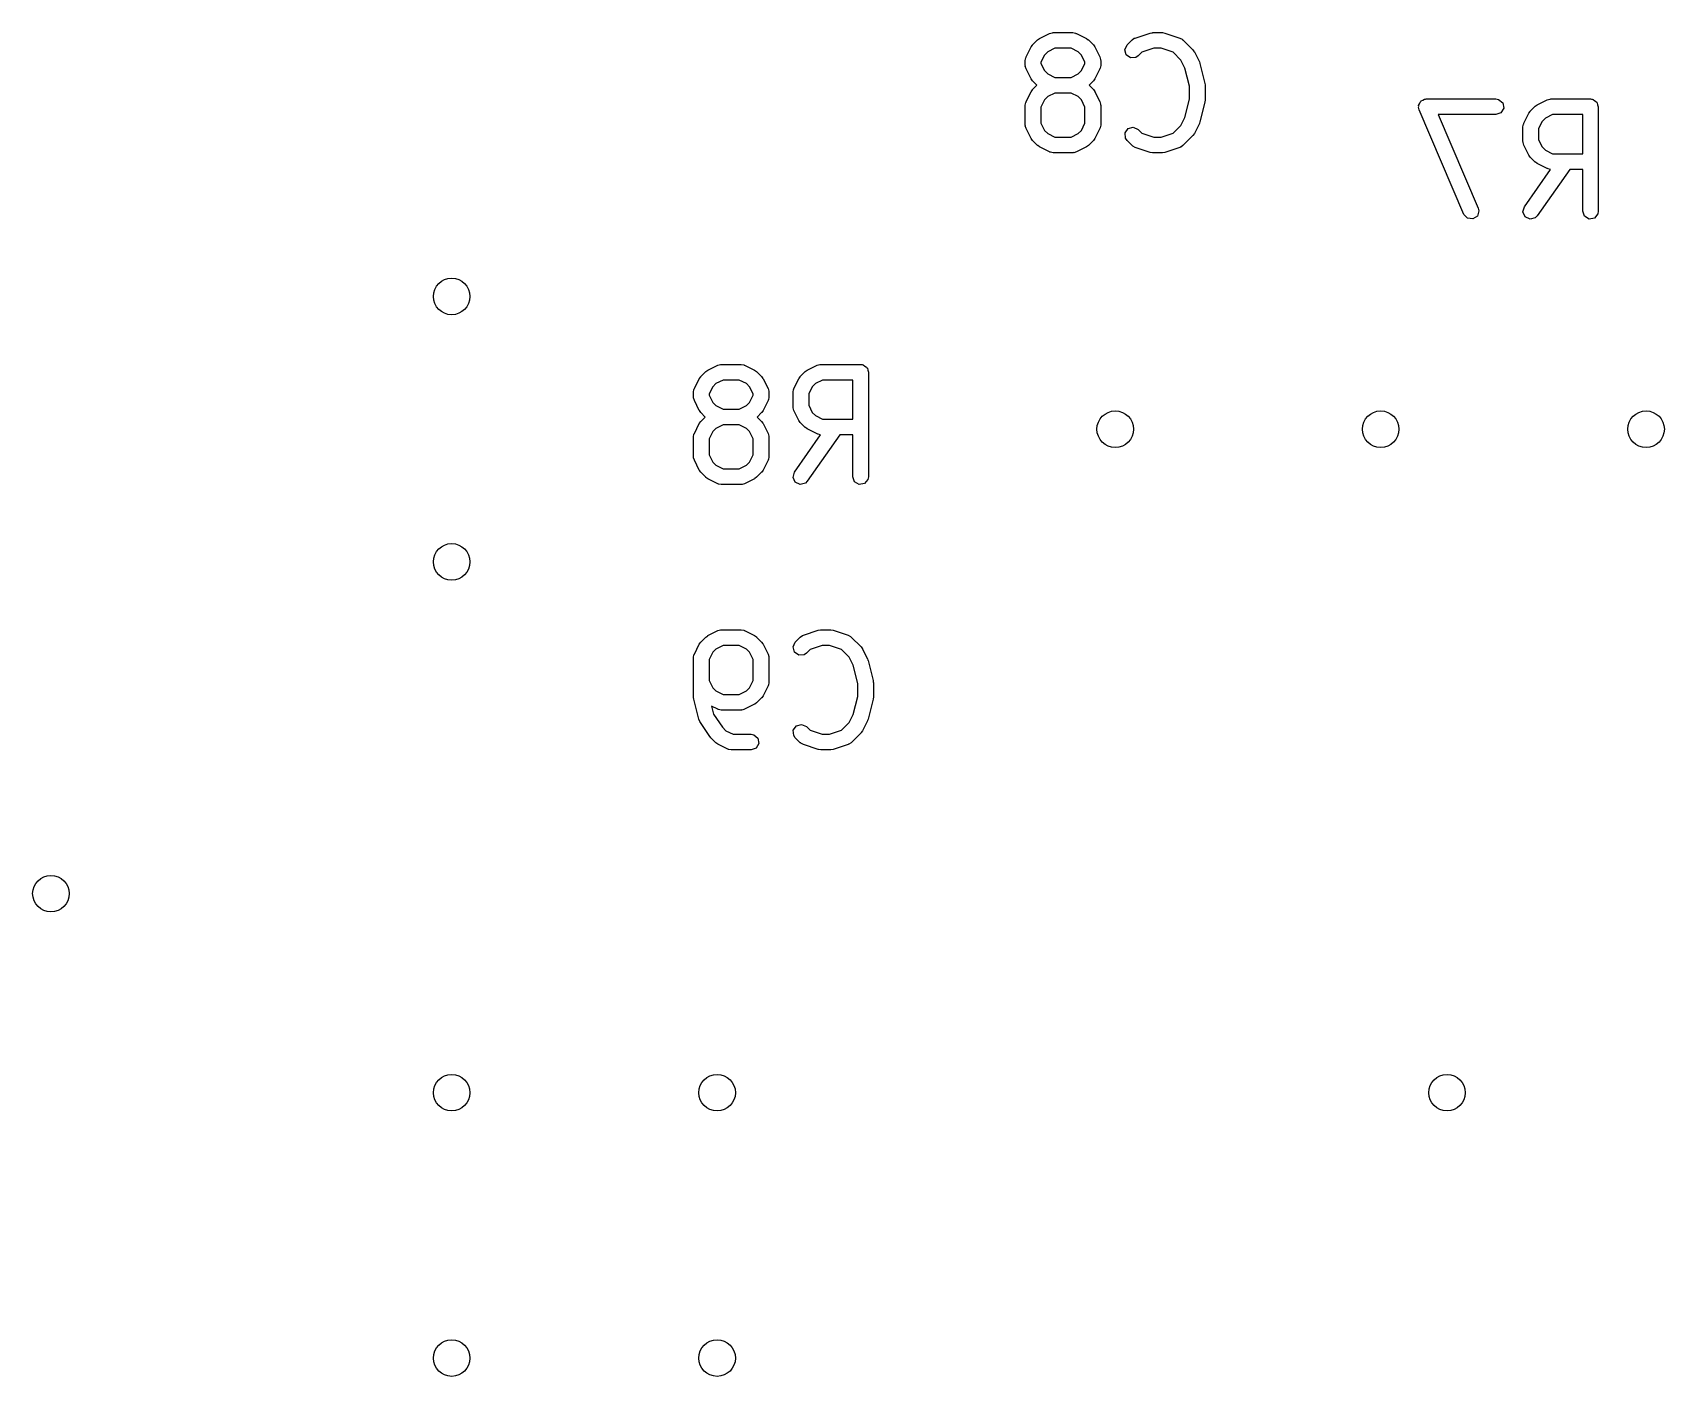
# Model space of a CAD drawing. Extents: x 0.07 to 2.32, y 0.09 to 1.51.
# Drawn here: x 1.667 to 2.282, y 0.093 to 0.599 of the extents above; entities that cross this region are included whole.
import ezdxf

# ---------------------------------------------------------------- set-up
doc = ezdxf.new("R2010")
doc.units = 0
doc.header["$MEASUREMENT"] = 0
doc.layers.add('BLACK', color=7, linetype='CONTINUOUS')

msp = doc.modelspace()

# ---------------------------------------------------------------- linework, layer by layer
at = {"layer": 'BLACK', "linetype": 'CONTINUOUS'}
for p, q in [((2.04385, 0.5948), (2.04573, 0.59668)), ((2.04573, 0.59668), (2.04645, 0.59718)), ((2.04645, 0.59718), (2.0465, 0.59723)), ((2.0465, 0.59723), (2.05024, 0.5991)), ((2.05024, 0.5991), (2.05123, 0.5994)), ((2.05123, 0.5994), (2.0514, 0.59936)), ((2.0514, 0.59936), (2.05157, 0.59942)), ((2.05157, 0.59942), (2.05906, 0.59942)), ((2.05906, 0.59942), (2.06007, 0.59924)), ((2.06007, 0.59924), (2.06021, 0.59912)), ((2.06021, 0.59912), (2.06038, 0.5991)), ((2.06038, 0.5991), (2.06413, 0.59723)), ((2.06413, 0.59723), (2.06484, 0.5967)), ((2.06484, 0.5967), (2.0649, 0.59668)), ((2.0649, 0.59668), (2.06678, 0.5948)), ((2.07947, 0.5948), (2.08135, 0.59668)), ((2.08135, 0.59668), (2.08219, 0.59727)), ((2.08219, 0.59727), (2.08236, 0.59728)), ((2.08236, 0.59728), (2.0825, 0.59739)), ((2.0825, 0.59739), (2.08813, 0.59926)), ((2.08813, 0.59926), (2.089, 0.59939)), ((2.089, 0.59939), (2.08906, 0.59942)), ((2.08906, 0.59942), (2.09281, 0.59942)), ((2.09281, 0.59942), (2.09368, 0.59926)), ((2.09368, 0.59926), (2.09374, 0.59926)), ((2.09374, 0.59926), (2.09937, 0.59739)), ((2.09937, 0.59739), (2.10027, 0.5969)), ((2.10027, 0.5969), (2.10036, 0.59675)), ((2.10036, 0.59675), (2.10052, 0.59668)), ((2.10052, 0.59668), (2.10427, 0.59293)), ((2.04141, 0.59011), (2.04143, 0.59029)), ((2.04143, 0.59029), (2.0433, 0.59403)), ((2.0433, 0.59403), (2.04383, 0.59474)), ((2.04383, 0.59474), (2.04385, 0.5948)), ((2.04837, 0.59097), (2.04702, 0.58827)), ((2.04956, 0.59216), (2.04837, 0.59097)), ((2.05226, 0.59351), (2.04956, 0.59216)), ((2.05837, 0.59351), (2.05226, 0.59351)), ((2.06106, 0.59216), (2.05837, 0.59351)), ((2.06226, 0.59097), (2.06106, 0.59216)), ((2.06361, 0.58827), (2.06226, 0.59097)), ((2.06678, 0.5948), (2.06728, 0.59408)), ((2.06728, 0.59408), (2.06733, 0.59403)), ((2.06733, 0.59403), (2.0692, 0.59029)), ((2.0692, 0.59029), (2.0695, 0.5893)), ((2.07862, 0.59297), (2.07947, 0.5948)), ((2.07914, 0.59102), (2.07862, 0.59297)), ((2.0808, 0.58986), (2.07914, 0.59102)), ((2.08365, 0.59063), (2.08281, 0.59004)), ((2.08503, 0.59201), (2.08365, 0.59063)), ((2.08954, 0.59351), (2.08503, 0.59201)), ((2.09233, 0.59351), (2.08954, 0.59351)), ((2.09684, 0.59201), (2.09233, 0.59351)), ((2.09976, 0.58909), (2.09684, 0.59201)), ((2.10427, 0.59293), (2.10478, 0.5922)), ((2.10478, 0.5922), (2.10483, 0.59216)), ((2.10483, 0.59216), (2.1067, 0.58841)), ((2.04111, 0.58896), (2.04129, 0.58997)), ((2.04111, 0.58709), (2.04111, 0.58896)), ((2.04117, 0.58692), (2.04111, 0.58709)), ((2.04113, 0.58675), (2.04117, 0.58692)), ((2.04143, 0.58577), (2.04113, 0.58675)), ((2.04129, 0.58997), (2.04141, 0.59011)), ((2.0433, 0.58202), (2.04143, 0.58577)), ((2.04702, 0.58827), (2.04702, 0.58779)), ((2.04702, 0.58779), (2.04837, 0.58509)), ((2.04837, 0.58509), (2.04956, 0.58389)), ((2.06106, 0.58389), (2.06226, 0.58509)), ((2.06226, 0.58509), (2.06361, 0.58779)), ((2.06361, 0.58779), (2.06361, 0.58827)), ((2.0692, 0.58577), (2.06733, 0.58202)), ((2.06922, 0.58594), (2.0692, 0.58577)), ((2.06934, 0.58608), (2.06922, 0.58594)), ((2.06952, 0.58709), (2.06934, 0.58608)), ((2.0695, 0.5893), (2.06946, 0.58913)), ((2.06946, 0.58913), (2.06952, 0.58896)), ((2.06952, 0.58896), (2.06952, 0.58709)), ((2.08281, 0.59004), (2.0808, 0.58986)), ((2.10127, 0.58606), (2.09976, 0.58909)), ((2.10298, 0.57923), (2.10127, 0.58606)), ((2.1067, 0.58841), (2.10685, 0.58792)), ((2.10685, 0.58792), (2.10692, 0.58781)), ((2.10692, 0.58781), (2.1088, 0.58031)), ((2.04335, 0.58198), (2.0433, 0.58202)), ((2.04385, 0.58125), (2.04335, 0.58198)), ((2.04383, 0.57787), (2.04385, 0.57793)), ((2.04551, 0.57959), (2.04385, 0.58125)), ((2.04385, 0.57793), (2.04551, 0.57959)), ((2.04956, 0.58389), (2.05226, 0.58254)), ((2.05226, 0.58254), (2.05837, 0.58254)), ((2.05837, 0.58254), (2.06106, 0.58389)), ((2.06678, 0.58125), (2.06512, 0.57959)), ((2.06512, 0.57959), (2.06678, 0.57793)), ((2.0668, 0.58131), (2.06678, 0.58125)), ((2.06678, 0.57793), (2.06728, 0.57721)), ((2.06733, 0.58202), (2.0668, 0.58131)), ((2.10298, 0.57433), (2.10298, 0.57923)), ((2.1088, 0.58031), (2.10884, 0.57972)), ((2.10884, 0.57972), (2.10889, 0.57959)), ((2.10889, 0.57959), (2.10889, 0.57397)), ((2.04111, 0.57209), (2.04129, 0.5731)), ((2.04111, 0.56459), (2.04111, 0.57209)), ((2.04129, 0.5731), (2.04141, 0.57324)), ((2.04141, 0.57324), (2.04143, 0.57341)), ((2.04143, 0.57341), (2.0433, 0.57716)), ((2.0433, 0.57716), (2.04383, 0.57787)), ((2.04837, 0.57409), (2.04702, 0.57139)), ((2.04956, 0.57529), (2.04837, 0.57409)), ((2.05226, 0.57664), (2.04956, 0.57529)), ((2.05837, 0.57664), (2.05226, 0.57664)), ((2.06106, 0.57529), (2.05837, 0.57664)), ((2.06226, 0.57409), (2.06106, 0.57529)), ((2.06361, 0.57139), (2.06226, 0.57409)), ((2.06728, 0.57721), (2.06733, 0.57716)), ((2.06733, 0.57716), (2.0692, 0.57341)), ((2.0692, 0.57341), (2.0695, 0.57243)), ((2.0695, 0.57243), (2.06946, 0.57226)), ((2.06946, 0.57226), (2.06952, 0.57209)), ((2.06952, 0.57209), (2.06952, 0.56459)), ((2.10127, 0.5675), (2.10298, 0.57433)), ((2.1088, 0.57325), (2.10692, 0.56575)), ((2.10889, 0.57397), (2.10878, 0.57339)), ((2.10878, 0.57339), (2.1088, 0.57325)), ((2.18928, 0.57198), (2.18963, 0.57257)), ((2.18934, 0.57163), (2.18928, 0.57198)), ((2.18963, 0.57257), (2.18983, 0.57323)), ((2.18983, 0.57323), (2.19012, 0.57342)), ((2.19012, 0.57342), (2.19029, 0.57373)), ((2.19029, 0.57373), (2.19094, 0.57396)), ((2.19094, 0.57396), (2.19152, 0.57434)), ((2.19152, 0.57434), (2.19186, 0.5743)), ((2.19186, 0.5743), (2.19219, 0.57442)), ((2.19219, 0.57442), (2.21844, 0.57442)), ((2.21844, 0.57442), (2.21945, 0.57424)), ((2.21945, 0.57424), (2.221, 0.57294)), ((2.221, 0.57294), (2.22135, 0.57095)), ((2.23322, 0.57168), (2.23395, 0.57218)), ((2.23395, 0.57218), (2.23399, 0.57223)), ((2.23399, 0.57223), (2.23774, 0.5741)), ((2.23774, 0.5741), (2.23872, 0.5744)), ((2.23872, 0.5744), (2.23889, 0.57436)), ((2.23889, 0.57436), (2.23906, 0.57442)), ((2.23906, 0.57442), (2.25406, 0.57442)), ((2.25406, 0.57442), (2.25444, 0.57435)), ((2.25444, 0.57435), (2.25457, 0.57437)), ((2.25457, 0.57437), (2.25469, 0.57431)), ((2.25469, 0.57431), (2.25507, 0.57424)), ((2.25507, 0.57424), (2.25566, 0.57375)), ((2.25566, 0.57375), (2.25632, 0.57336)), ((2.25632, 0.57336), (2.25641, 0.57311)), ((2.25641, 0.57311), (2.25662, 0.57294)), ((2.25662, 0.57294), (2.25675, 0.57218)), ((2.25675, 0.57218), (2.25701, 0.57146)), ((2.04702, 0.57139), (2.04702, 0.56529)), ((2.06361, 0.56529), (2.06361, 0.57139)), ((2.09976, 0.56447), (2.10127, 0.5675)), ((2.10692, 0.56575), (2.10672, 0.56529)), ((2.18924, 0.5713), (2.18934, 0.57163)), ((2.18948, 0.5703), (2.18924, 0.5713)), ((2.20635, 0.53093), (2.18948, 0.5703)), ((2.21844, 0.56851), (2.19667, 0.56851)), ((2.19667, 0.56851), (2.21178, 0.53326)), ((2.22034, 0.5692), (2.21844, 0.56851)), ((2.22135, 0.57095), (2.22034, 0.5692)), ((2.22892, 0.56529), (2.2308, 0.56903)), ((2.2308, 0.56903), (2.23132, 0.56974)), ((2.23132, 0.56974), (2.23135, 0.5698)), ((2.23135, 0.5698), (2.23322, 0.57168)), ((2.23586, 0.56597), (2.23451, 0.56327)), ((2.23706, 0.56716), (2.23586, 0.56597)), ((2.23976, 0.56851), (2.23706, 0.56716)), ((2.25111, 0.56851), (2.23976, 0.56851)), ((2.25111, 0.55379), (2.25111, 0.56851)), ((2.25701, 0.57146), (2.25701, 0.53209)), ((2.04117, 0.56443), (2.04111, 0.56459)), ((2.04113, 0.56426), (2.04117, 0.56443)), ((2.04143, 0.56327), (2.04113, 0.56426)), ((2.0433, 0.55952), (2.04143, 0.56327)), ((2.04335, 0.55948), (2.0433, 0.55952)), ((2.04385, 0.55876), (2.04335, 0.55948)), ((2.04702, 0.56529), (2.04837, 0.56259)), ((2.04837, 0.56259), (2.04956, 0.5614)), ((2.04956, 0.5614), (2.05226, 0.56005)), ((2.05226, 0.56005), (2.05837, 0.56005)), ((2.05837, 0.56005), (2.06106, 0.5614)), ((2.06106, 0.5614), (2.06226, 0.56259)), ((2.06226, 0.56259), (2.06361, 0.56529)), ((2.06733, 0.55952), (2.0668, 0.55881)), ((2.0692, 0.56327), (2.06733, 0.55952)), ((2.06922, 0.56345), (2.0692, 0.56327)), ((2.06934, 0.56358), (2.06922, 0.56345)), ((2.06952, 0.56459), (2.06934, 0.56358)), ((2.07871, 0.56161), (2.07987, 0.56326)), ((2.07889, 0.5596), (2.07871, 0.56161)), ((2.07947, 0.55876), (2.07889, 0.5596)), ((2.07987, 0.56326), (2.08182, 0.56378)), ((2.08182, 0.56378), (2.08365, 0.56293)), ((2.08365, 0.56293), (2.08503, 0.56155)), ((2.08503, 0.56155), (2.08954, 0.56005)), ((2.08954, 0.56005), (2.09233, 0.56005)), ((2.09233, 0.56005), (2.09684, 0.56155)), ((2.09684, 0.56155), (2.09976, 0.56447)), ((2.10427, 0.56063), (2.10052, 0.55688)), ((2.1043, 0.56069), (2.10427, 0.56063)), ((2.10483, 0.5614), (2.1043, 0.56069)), ((2.1067, 0.56515), (2.10483, 0.5614)), ((2.10672, 0.56529), (2.1067, 0.56515)), ((2.22861, 0.56396), (2.22879, 0.56497)), ((2.22861, 0.55834), (2.22861, 0.56396)), ((2.22879, 0.56497), (2.2289, 0.56511)), ((2.2289, 0.56511), (2.22892, 0.56529)), ((2.23451, 0.56327), (2.23451, 0.55904)), ((2.04573, 0.55688), (2.04385, 0.55876)), ((2.04579, 0.55685), (2.04573, 0.55688)), ((2.0465, 0.55633), (2.04579, 0.55685)), ((2.05024, 0.55445), (2.0465, 0.55633)), ((2.05042, 0.55443), (2.05024, 0.55445)), ((2.05056, 0.55432), (2.05042, 0.55443)), ((2.05157, 0.55414), (2.05056, 0.55432)), ((2.05906, 0.55414), (2.05157, 0.55414)), ((2.05923, 0.5542), (2.05906, 0.55414)), ((2.0594, 0.55416), (2.05923, 0.5542)), ((2.06038, 0.55445), (2.0594, 0.55416)), ((2.06413, 0.55633), (2.06038, 0.55445)), ((2.06418, 0.55637), (2.06413, 0.55633)), ((2.0649, 0.55688), (2.06418, 0.55637)), ((2.06678, 0.55876), (2.0649, 0.55688)), ((2.0668, 0.55881), (2.06678, 0.55876)), ((2.08135, 0.55688), (2.07947, 0.55876)), ((2.08151, 0.55681), (2.08135, 0.55688)), ((2.0816, 0.55666), (2.08151, 0.55681)), ((2.0825, 0.55617), (2.0816, 0.55666)), ((2.08813, 0.55429), (2.0825, 0.55617)), ((2.08819, 0.55429), (2.08813, 0.55429)), ((2.08906, 0.55414), (2.08819, 0.55429)), ((2.09281, 0.55414), (2.08906, 0.55414)), ((2.09287, 0.55416), (2.09281, 0.55414)), ((2.09374, 0.55429), (2.09287, 0.55416)), ((2.09937, 0.55617), (2.09374, 0.55429)), ((2.09951, 0.55628), (2.09937, 0.55617)), ((2.09968, 0.55629), (2.09951, 0.55628)), ((2.10052, 0.55688), (2.09968, 0.55629)), ((2.22867, 0.55817), (2.22861, 0.55834)), ((2.22863, 0.558), (2.22867, 0.55817)), ((2.22892, 0.55702), (2.22863, 0.558)), ((2.2308, 0.55327), (2.22892, 0.55702)), ((2.23451, 0.55904), (2.23586, 0.55634)), ((2.23586, 0.55634), (2.23706, 0.55514)), ((2.23706, 0.55514), (2.23976, 0.55379)), ((2.23976, 0.55379), (2.25111, 0.55379)), ((2.22914, 0.53379), (2.23902, 0.5479)), ((2.23084, 0.55323), (2.2308, 0.55327)), ((2.23135, 0.5525), (2.23084, 0.55323)), ((2.23322, 0.55063), (2.23135, 0.5525)), ((2.23328, 0.5506), (2.23322, 0.55063)), ((2.23399, 0.55008), (2.23328, 0.5506)), ((2.24622, 0.54789), (2.23398, 0.5304)), ((2.23774, 0.5482), (2.23399, 0.55008)), ((2.23792, 0.54818), (2.23774, 0.5482)), ((2.23805, 0.54807), (2.23792, 0.54818)), ((2.23902, 0.5479), (2.23805, 0.54807)), ((2.25111, 0.54789), (2.24622, 0.54789)), ((2.25111, 0.53209), (2.25111, 0.54789)), ((2.20773, 0.52946), (2.20635, 0.53093)), ((2.20974, 0.52922), (2.20773, 0.52946)), ((2.21143, 0.53032), (2.20974, 0.52922)), ((2.21201, 0.53226), (2.21143, 0.53032)), ((2.21178, 0.53326), (2.21201, 0.53226)), ((2.22862, 0.53184), (2.22914, 0.53379)), ((2.22947, 0.53001), (2.22862, 0.53184)), ((2.2313, 0.52915), (2.22947, 0.53001)), ((2.23326, 0.52968), (2.2313, 0.52915)), ((2.23398, 0.5304), (2.23326, 0.52968)), ((2.2518, 0.5302), (2.25111, 0.53209)), ((2.25355, 0.52919), (2.2518, 0.5302)), ((2.25554, 0.52954), (2.25355, 0.52919)), ((2.25683, 0.53108), (2.25554, 0.52954)), ((2.25701, 0.53209), (2.25683, 0.53108)), ((1.9215, 0.47223), (1.92524, 0.4741)), ((1.92524, 0.4741), (1.92623, 0.4744)), ((1.92623, 0.4744), (1.9264, 0.47436)), ((1.9264, 0.47436), (1.92657, 0.47442)), ((1.92657, 0.47442), (1.93406, 0.47442)), ((1.93406, 0.47442), (1.93507, 0.47424)), ((1.93507, 0.47424), (1.93521, 0.47412)), ((1.93521, 0.47412), (1.93538, 0.4741)), ((1.93538, 0.4741), (1.93913, 0.47223)), ((1.95899, 0.47223), (1.96274, 0.4741)), ((1.96274, 0.4741), (1.96372, 0.4744)), ((1.96372, 0.4744), (1.96389, 0.47436)), ((1.96389, 0.47436), (1.96406, 0.47442)), ((1.96406, 0.47442), (1.97906, 0.47442)), ((1.97906, 0.47442), (1.97944, 0.47435)), ((1.97944, 0.47435), (1.97957, 0.47437)), ((1.97957, 0.47437), (1.97969, 0.47431)), ((1.97969, 0.47431), (1.98007, 0.47424)), ((1.98007, 0.47424), (1.98066, 0.47375)), ((1.98066, 0.47375), (1.98132, 0.47336)), ((1.91643, 0.46529), (1.9183, 0.46903)), ((1.9183, 0.46903), (1.91883, 0.46974)), ((1.91883, 0.46974), (1.91885, 0.4698)), ((1.91885, 0.4698), (1.92073, 0.47168)), ((1.92073, 0.47168), (1.92145, 0.47218)), ((1.92145, 0.47218), (1.9215, 0.47223)), ((1.92726, 0.46851), (1.92456, 0.46716)), ((1.93337, 0.46851), (1.92726, 0.46851)), ((1.93606, 0.46716), (1.93337, 0.46851)), ((1.93913, 0.47223), (1.93984, 0.4717)), ((1.93984, 0.4717), (1.9399, 0.47168)), ((1.9399, 0.47168), (1.94178, 0.4698)), ((1.94178, 0.4698), (1.94228, 0.46908)), ((1.94228, 0.46908), (1.94233, 0.46903)), ((1.94233, 0.46903), (1.9442, 0.46529)), ((1.95392, 0.46529), (1.9558, 0.46903)), ((1.9558, 0.46903), (1.95632, 0.46974)), ((1.95632, 0.46974), (1.95635, 0.4698)), ((1.95635, 0.4698), (1.95822, 0.47168)), ((1.95822, 0.47168), (1.95895, 0.47218)), ((1.95895, 0.47218), (1.95899, 0.47223)), ((1.96476, 0.46851), (1.96206, 0.46716)), ((1.97611, 0.46851), (1.96476, 0.46851)), ((1.97611, 0.45379), (1.97611, 0.46851)), ((1.98132, 0.47336), (1.98141, 0.47311)), ((1.98141, 0.47311), (1.98162, 0.47294)), ((1.98162, 0.47294), (1.98175, 0.47218)), ((1.98175, 0.47218), (1.98201, 0.47146)), ((1.98201, 0.47146), (1.98201, 0.43209)), ((1.91611, 0.46396), (1.91629, 0.46497)), ((1.91611, 0.46209), (1.91611, 0.46396)), ((1.91617, 0.46192), (1.91611, 0.46209)), ((1.91613, 0.46175), (1.91617, 0.46192)), ((1.91643, 0.46077), (1.91613, 0.46175)), ((1.91629, 0.46497), (1.91641, 0.46511)), ((1.91641, 0.46511), (1.91643, 0.46529)), ((1.92337, 0.46597), (1.92202, 0.46327)), ((1.92202, 0.46327), (1.92202, 0.46279)), ((1.92202, 0.46279), (1.92337, 0.46009)), ((1.92456, 0.46716), (1.92337, 0.46597)), ((1.93726, 0.46597), (1.93606, 0.46716)), ((1.93861, 0.46327), (1.93726, 0.46597)), ((1.93726, 0.46009), (1.93861, 0.46279)), ((1.93861, 0.46279), (1.93861, 0.46327)), ((1.9442, 0.46529), (1.9445, 0.4643)), ((1.94434, 0.46108), (1.94422, 0.46094)), ((1.94452, 0.46209), (1.94434, 0.46108)), ((1.9445, 0.4643), (1.94446, 0.46413)), ((1.94446, 0.46413), (1.94452, 0.46396)), ((1.94452, 0.46396), (1.94452, 0.46209)), ((1.95361, 0.46396), (1.95379, 0.46497)), ((1.95361, 0.45834), (1.95361, 0.46396)), ((1.95379, 0.46497), (1.9539, 0.46511)), ((1.9539, 0.46511), (1.95392, 0.46529)), ((1.96086, 0.46597), (1.95951, 0.46327)), ((1.95951, 0.46327), (1.95951, 0.45904)), ((1.96206, 0.46716), (1.96086, 0.46597)), ((1.9183, 0.45702), (1.91643, 0.46077)), ((1.91835, 0.45698), (1.9183, 0.45702)), ((1.91885, 0.45625), (1.91835, 0.45698)), ((1.92051, 0.45459), (1.91885, 0.45625)), ((1.92337, 0.46009), (1.92456, 0.45889)), ((1.92456, 0.45889), (1.92726, 0.45754)), ((1.92726, 0.45754), (1.93337, 0.45754)), ((1.93337, 0.45754), (1.93606, 0.45889)), ((1.93606, 0.45889), (1.93726, 0.46009)), ((1.94178, 0.45625), (1.94012, 0.45459)), ((1.9418, 0.45631), (1.94178, 0.45625)), ((1.94233, 0.45702), (1.9418, 0.45631)), ((1.9442, 0.46077), (1.94233, 0.45702)), ((1.94422, 0.46094), (1.9442, 0.46077)), ((1.95367, 0.45817), (1.95361, 0.45834)), ((1.95363, 0.458), (1.95367, 0.45817)), ((1.95392, 0.45702), (1.95363, 0.458)), ((1.9558, 0.45327), (1.95392, 0.45702)), ((1.95951, 0.45904), (1.96086, 0.45634)), ((1.96086, 0.45634), (1.96206, 0.45514)), ((1.96206, 0.45514), (1.96476, 0.45379)), ((1.91643, 0.44841), (1.9183, 0.45216)), ((1.9183, 0.45216), (1.91883, 0.45287)), ((1.91883, 0.45287), (1.91885, 0.45293)), ((1.91885, 0.45293), (1.92051, 0.45459)), ((1.92337, 0.44909), (1.92202, 0.44639)), ((1.92456, 0.45029), (1.92337, 0.44909)), ((1.92726, 0.45164), (1.92456, 0.45029)), ((1.93337, 0.45164), (1.92726, 0.45164)), ((1.93606, 0.45029), (1.93337, 0.45164)), ((1.93726, 0.44909), (1.93606, 0.45029)), ((1.93861, 0.44639), (1.93726, 0.44909)), ((1.94012, 0.45459), (1.94178, 0.45293)), ((1.94178, 0.45293), (1.94228, 0.45221)), ((1.94228, 0.45221), (1.94233, 0.45216)), ((1.94233, 0.45216), (1.9442, 0.44841)), ((1.95584, 0.45323), (1.9558, 0.45327)), ((1.95635, 0.4525), (1.95584, 0.45323)), ((1.95822, 0.45063), (1.95635, 0.4525)), ((1.95828, 0.4506), (1.95822, 0.45063)), ((1.95899, 0.45008), (1.95828, 0.4506)), ((1.96274, 0.4482), (1.95899, 0.45008)), ((1.96476, 0.45379), (1.97611, 0.45379)), ((1.91611, 0.44709), (1.91629, 0.4481)), ((1.91611, 0.43959), (1.91611, 0.44709)), ((1.91629, 0.4481), (1.91641, 0.44824)), ((1.91641, 0.44824), (1.91643, 0.44841)), ((1.92202, 0.44639), (1.92202, 0.44029)), ((1.93861, 0.44029), (1.93861, 0.44639)), ((1.9442, 0.44841), (1.9445, 0.44743)), ((1.9445, 0.44743), (1.94446, 0.44726)), ((1.94446, 0.44726), (1.94452, 0.44709)), ((1.94452, 0.44709), (1.94452, 0.43959)), ((1.95414, 0.43379), (1.96402, 0.4479)), ((1.97122, 0.44789), (1.95898, 0.4304)), ((1.96292, 0.44818), (1.96274, 0.4482)), ((1.96305, 0.44807), (1.96292, 0.44818)), ((1.96402, 0.4479), (1.96305, 0.44807)), ((1.97611, 0.44789), (1.97122, 0.44789)), ((1.97611, 0.43209), (1.97611, 0.44789)), ((1.91617, 0.43943), (1.91611, 0.43959)), ((1.91613, 0.43926), (1.91617, 0.43943)), ((1.91643, 0.43827), (1.91613, 0.43926)), ((1.9183, 0.43452), (1.91643, 0.43827)), ((1.92202, 0.44029), (1.92337, 0.43759)), ((1.92337, 0.43759), (1.92456, 0.4364)), ((1.93606, 0.4364), (1.93726, 0.43759)), ((1.93726, 0.43759), (1.93861, 0.44029)), ((1.9442, 0.43827), (1.94233, 0.43452)), ((1.94422, 0.43845), (1.9442, 0.43827)), ((1.94434, 0.43858), (1.94422, 0.43845)), ((1.94452, 0.43959), (1.94434, 0.43858)), ((1.91835, 0.43448), (1.9183, 0.43452)), ((1.91885, 0.43376), (1.91835, 0.43448)), ((1.92073, 0.43188), (1.91885, 0.43376)), ((1.92079, 0.43185), (1.92073, 0.43188)), ((1.9215, 0.43133), (1.92079, 0.43185)), ((1.92524, 0.42945), (1.9215, 0.43133)), ((1.92456, 0.4364), (1.92726, 0.43505)), ((1.92726, 0.43505), (1.93337, 0.43505)), ((1.93337, 0.43505), (1.93606, 0.4364)), ((1.93913, 0.43133), (1.93538, 0.42945)), ((1.93918, 0.43137), (1.93913, 0.43133)), ((1.9399, 0.43188), (1.93918, 0.43137)), ((1.94178, 0.43376), (1.9399, 0.43188)), ((1.9418, 0.43381), (1.94178, 0.43376)), ((1.94233, 0.43452), (1.9418, 0.43381)), ((1.95362, 0.43184), (1.95414, 0.43379)), ((1.95447, 0.43001), (1.95362, 0.43184)), ((1.95898, 0.4304), (1.95826, 0.42968)), ((1.9768, 0.4302), (1.97611, 0.43209)), ((1.98183, 0.43108), (1.98054, 0.42954)), ((1.98201, 0.43209), (1.98183, 0.43108)), ((1.92542, 0.42943), (1.92524, 0.42945)), ((1.92556, 0.42932), (1.92542, 0.42943)), ((1.92657, 0.42914), (1.92556, 0.42932)), ((1.93406, 0.42914), (1.92657, 0.42914)), ((1.93423, 0.4292), (1.93406, 0.42914)), ((1.9344, 0.42916), (1.93423, 0.4292)), ((1.93538, 0.42945), (1.9344, 0.42916)), ((1.9563, 0.42915), (1.95447, 0.43001)), ((1.95826, 0.42968), (1.9563, 0.42915)), ((1.97855, 0.42919), (1.9768, 0.4302)), ((1.98054, 0.42954), (1.97855, 0.42919)), ((1.91643, 0.36529), (1.9183, 0.36903)), ((1.9183, 0.36903), (1.91883, 0.36974)), ((1.91883, 0.36974), (1.91885, 0.3698)), ((1.91885, 0.3698), (1.92073, 0.37168)), ((1.92073, 0.37168), (1.92145, 0.37218)), ((1.92145, 0.37218), (1.9215, 0.37223)), ((1.9215, 0.37223), (1.92524, 0.3741)), ((1.92524, 0.3741), (1.92623, 0.3744)), ((1.92623, 0.3744), (1.9264, 0.37436)), ((1.9264, 0.37436), (1.92657, 0.37442)), ((1.92657, 0.37442), (1.93406, 0.37442)), ((1.93406, 0.37442), (1.93507, 0.37424)), ((1.93507, 0.37424), (1.93521, 0.37412)), ((1.93521, 0.37412), (1.93538, 0.3741)), ((1.93538, 0.3741), (1.93913, 0.37223)), ((1.93913, 0.37223), (1.93984, 0.3717)), ((1.93984, 0.3717), (1.9399, 0.37168)), ((1.9399, 0.37168), (1.94178, 0.3698)), ((1.94178, 0.3698), (1.94228, 0.36908)), ((1.94228, 0.36908), (1.94233, 0.36903)), ((1.94233, 0.36903), (1.9442, 0.36529)), ((1.95362, 0.36797), (1.95447, 0.3698)), ((1.95447, 0.3698), (1.95635, 0.37168)), ((1.95635, 0.37168), (1.95719, 0.37227)), ((1.95719, 0.37227), (1.95736, 0.37228)), ((1.95736, 0.37228), (1.9575, 0.37239)), ((1.9575, 0.37239), (1.96313, 0.37427)), ((1.96313, 0.37427), (1.964, 0.37439)), ((1.964, 0.37439), (1.96406, 0.37442)), ((1.96406, 0.37442), (1.96781, 0.37442)), ((1.96781, 0.37442), (1.96868, 0.37426)), ((1.96868, 0.37426), (1.96874, 0.37427)), ((1.96874, 0.37427), (1.97437, 0.37239)), ((1.97437, 0.37239), (1.97527, 0.3719)), ((1.97527, 0.3719), (1.97536, 0.37175)), ((1.97536, 0.37175), (1.97552, 0.37168)), ((1.97552, 0.37168), (1.97927, 0.36793)), ((1.91611, 0.36396), (1.91629, 0.36497)), ((1.91611, 0.34897), (1.91611, 0.36396)), ((1.91629, 0.36497), (1.91641, 0.36511)), ((1.91641, 0.36511), (1.91643, 0.36529)), ((1.92337, 0.36597), (1.92202, 0.36327)), ((1.92202, 0.36327), (1.92202, 0.35529)), ((1.92456, 0.36716), (1.92337, 0.36597)), ((1.92726, 0.36851), (1.92456, 0.36716)), ((1.93337, 0.36851), (1.92726, 0.36851)), ((1.93606, 0.36716), (1.93337, 0.36851)), ((1.93726, 0.36597), (1.93606, 0.36716)), ((1.93861, 0.36327), (1.93726, 0.36597)), ((1.93861, 0.35529), (1.93861, 0.36327)), ((1.9442, 0.36529), (1.9445, 0.3643)), ((1.9445, 0.3643), (1.94446, 0.36413)), ((1.94446, 0.36413), (1.94452, 0.36396)), ((1.94452, 0.36396), (1.94452, 0.35459)), ((1.95414, 0.36602), (1.95362, 0.36797)), ((1.9558, 0.36486), (1.95414, 0.36602)), ((1.95781, 0.36504), (1.9558, 0.36486)), ((1.95865, 0.36563), (1.95781, 0.36504)), ((1.96003, 0.36701), (1.95865, 0.36563)), ((1.96454, 0.36851), (1.96003, 0.36701)), ((1.96733, 0.36851), (1.96454, 0.36851)), ((1.97184, 0.36701), (1.96733, 0.36851)), ((1.97476, 0.36409), (1.97184, 0.36701)), ((1.97627, 0.36106), (1.97476, 0.36409)), ((1.97927, 0.36793), (1.97978, 0.3672)), ((1.97978, 0.3672), (1.97983, 0.36716)), ((1.97983, 0.36716), (1.9817, 0.36341)), ((1.9817, 0.36341), (1.98185, 0.36292)), ((1.98185, 0.36292), (1.98192, 0.36281)), ((1.98192, 0.36281), (1.9838, 0.35531)), ((1.97798, 0.35423), (1.97627, 0.36106)), ((1.92202, 0.35529), (1.92337, 0.35259)), ((1.92337, 0.35259), (1.92456, 0.35139)), ((1.92456, 0.35139), (1.92726, 0.35004)), ((1.93337, 0.35004), (1.93606, 0.35139)), ((1.93606, 0.35139), (1.93726, 0.35259)), ((1.93726, 0.35259), (1.93861, 0.35529)), ((1.9442, 0.35327), (1.94233, 0.34952)), ((1.94422, 0.35345), (1.9442, 0.35327)), ((1.94434, 0.35358), (1.94422, 0.35345)), ((1.94452, 0.35459), (1.94434, 0.35358)), ((1.97798, 0.34933), (1.97798, 0.35423)), ((1.9838, 0.35531), (1.98384, 0.35472)), ((1.98384, 0.35472), (1.98389, 0.35459)), ((1.98389, 0.35459), (1.98389, 0.34897)), ((1.91616, 0.34884), (1.91611, 0.34897)), ((1.9162, 0.34825), (1.91616, 0.34884)), ((1.91808, 0.34075), (1.9162, 0.34825)), ((1.92524, 0.34445), (1.92295, 0.3456)), ((1.92295, 0.3456), (1.92368, 0.34268)), ((1.92542, 0.34443), (1.92524, 0.34445)), ((1.92556, 0.34432), (1.92542, 0.34443)), ((1.92657, 0.34414), (1.92556, 0.34432)), ((1.92726, 0.35004), (1.93337, 0.35004)), ((1.93538, 0.34445), (1.9344, 0.34416)), ((1.93913, 0.34633), (1.93538, 0.34445)), ((1.93918, 0.34637), (1.93913, 0.34633)), ((1.9399, 0.34688), (1.93918, 0.34637)), ((1.94178, 0.34875), (1.9399, 0.34688)), ((1.9418, 0.34881), (1.94178, 0.34875)), ((1.94233, 0.34952), (1.9418, 0.34881)), ((1.97627, 0.3425), (1.97798, 0.34933)), ((1.9838, 0.34825), (1.98192, 0.34075)), ((1.98389, 0.34897), (1.98378, 0.34839)), ((1.98378, 0.34839), (1.9838, 0.34825)), ((1.91809, 0.34074), (1.91808, 0.34075)), ((1.91848, 0.33983), (1.91809, 0.34074)), ((1.92223, 0.33421), (1.91848, 0.33983)), ((1.92368, 0.34268), (1.92699, 0.33772)), ((1.93406, 0.34414), (1.92657, 0.34414)), ((1.93423, 0.3442), (1.93406, 0.34414)), ((1.9344, 0.34416), (1.93423, 0.3442)), ((1.95371, 0.33661), (1.95487, 0.33826)), ((1.95487, 0.33826), (1.95682, 0.33878)), ((1.95682, 0.33878), (1.95865, 0.33793)), ((1.97184, 0.33655), (1.97476, 0.33947)), ((1.97476, 0.33947), (1.97627, 0.3425)), ((1.9817, 0.34015), (1.97983, 0.3364)), ((1.98172, 0.34029), (1.9817, 0.34015)), ((1.98192, 0.34075), (1.98172, 0.34029)), ((1.92234, 0.33412), (1.92223, 0.33421)), ((1.9226, 0.33376), (1.92234, 0.33412)), ((1.92448, 0.33188), (1.9226, 0.33376)), ((1.92699, 0.33772), (1.92831, 0.3364)), ((1.92831, 0.3364), (1.93101, 0.33505)), ((1.93101, 0.33505), (1.93781, 0.33505)), ((1.93781, 0.33505), (1.93882, 0.33487)), ((1.93882, 0.33487), (1.94037, 0.33357)), ((1.94037, 0.33357), (1.94072, 0.33158)), ((1.95389, 0.3346), (1.95371, 0.33661)), ((1.95447, 0.33376), (1.95389, 0.3346)), ((1.95635, 0.33188), (1.95447, 0.33376)), ((1.95865, 0.33793), (1.96003, 0.33655)), ((1.96003, 0.33655), (1.96454, 0.33505)), ((1.96454, 0.33505), (1.96733, 0.33505)), ((1.96733, 0.33505), (1.97184, 0.33655)), ((1.97927, 0.33563), (1.97552, 0.33188)), ((1.9793, 0.33569), (1.97927, 0.33563)), ((1.97983, 0.3364), (1.9793, 0.33569)), ((1.92454, 0.33185), (1.92448, 0.33188)), ((1.92524, 0.33133), (1.92454, 0.33185)), ((1.92899, 0.32945), (1.92524, 0.33133)), ((1.92917, 0.32943), (1.92899, 0.32945)), ((1.92931, 0.32932), (1.92917, 0.32943)), ((1.93031, 0.32914), (1.92931, 0.32932)), ((1.93781, 0.32914), (1.93031, 0.32914)), ((1.93971, 0.32983), (1.93781, 0.32914)), ((1.94072, 0.33158), (1.93971, 0.32983)), ((1.95651, 0.33181), (1.95635, 0.33188)), ((1.9566, 0.33166), (1.95651, 0.33181)), ((1.9575, 0.33117), (1.9566, 0.33166)), ((1.96313, 0.32929), (1.9575, 0.33117)), ((1.96319, 0.32929), (1.96313, 0.32929)), ((1.96406, 0.32914), (1.96319, 0.32929)), ((1.96781, 0.32914), (1.96406, 0.32914)), ((1.96787, 0.32916), (1.96781, 0.32914)), ((1.96874, 0.32929), (1.96787, 0.32916)), ((1.97437, 0.33117), (1.96874, 0.32929)), ((1.97451, 0.33128), (1.97437, 0.33117)), ((1.97468, 0.33129), (1.97451, 0.33128)), ((1.97552, 0.33188), (1.97468, 0.33129))]:
    msp.add_line(p, q, dxfattribs=at)
at = {"layer": 'BLACK'}
for centre in [(1.825, 0.5), (2.075, 0.45), (2.175, 0.45), (2.275, 0.45), (1.825, 0.4), (1.67402, 0.275), (1.825, 0.2), (1.925, 0.2), (2.2, 0.2), (1.825, 0.1), (1.925, 0.1)]:
    msp.add_circle(centre, 0.00689, dxfattribs=at)

doc.saveas('drawing.dxf')
